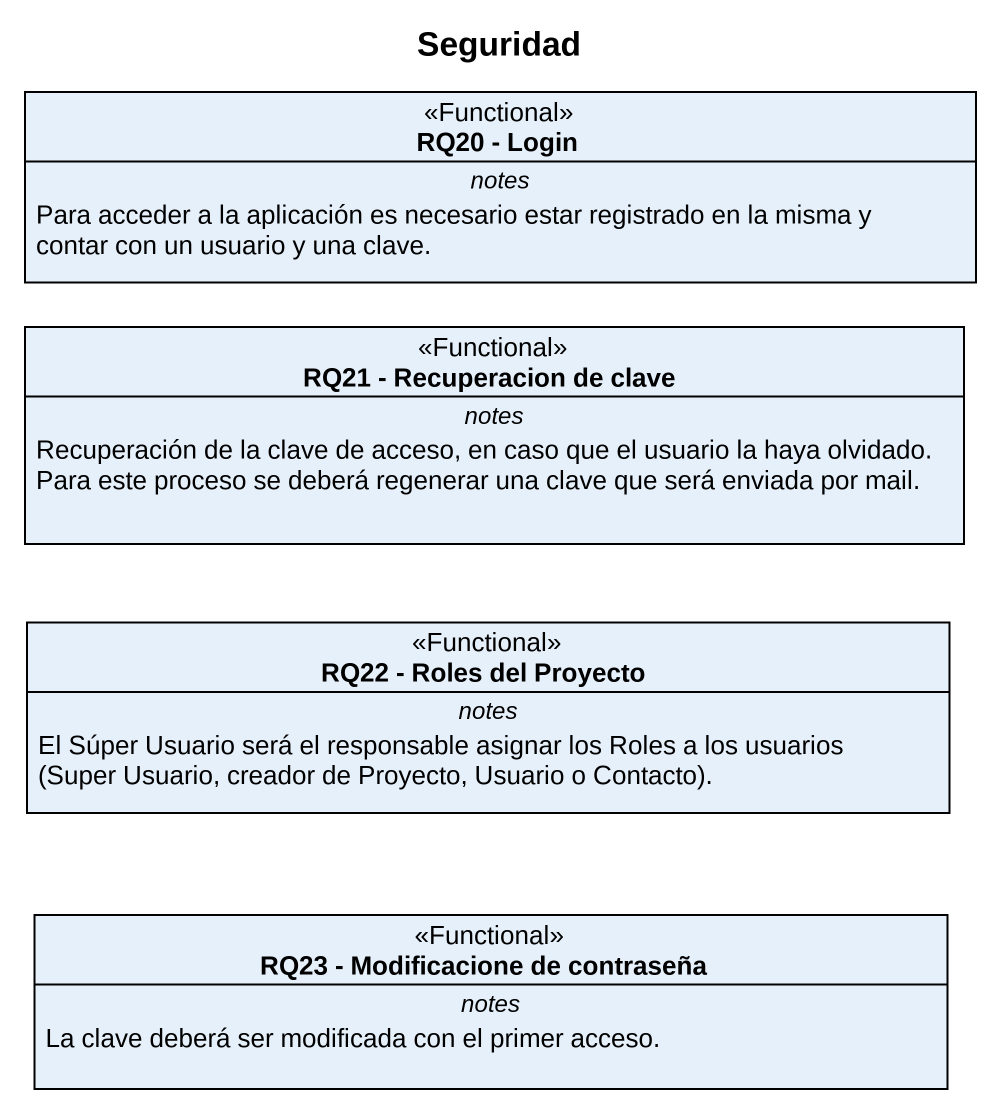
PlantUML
@startuml
title Seguridad
hide circle
hide empty members
class "RQ20 - Login" as RQ20_Login <<Functional>> {
  -- notes --
  Para acceder a la aplicación es necesario estar registrado en la misma y contar con un usuario y una clave.
}
class "RQ21 - Recuperacion de clave" as RQ21_Recuperacion_de_clave <<Functional>> {
  -- notes --
  Recuperación de la clave de acceso, en caso que el usuario la haya olvidado. Para este proceso se deberá regenerar una clave que será enviada por mail.
}
class "RQ22 - Roles del Proyecto" as RQ22_Roles_del_Proyecto <<Functional>> {
  -- notes --
  {field} El Súper Usuario será el responsable asignar los Roles a los usuarios (Super Usuario, creador de Proyecto, Usuario o Contacto).
}
class "RQ23 - Modificacione de contraseña" as RQ23_Modificacione_de <<Functional>> {
  -- notes --
  La clave deberá ser modificada con el primer acceso.
}
@enduml
